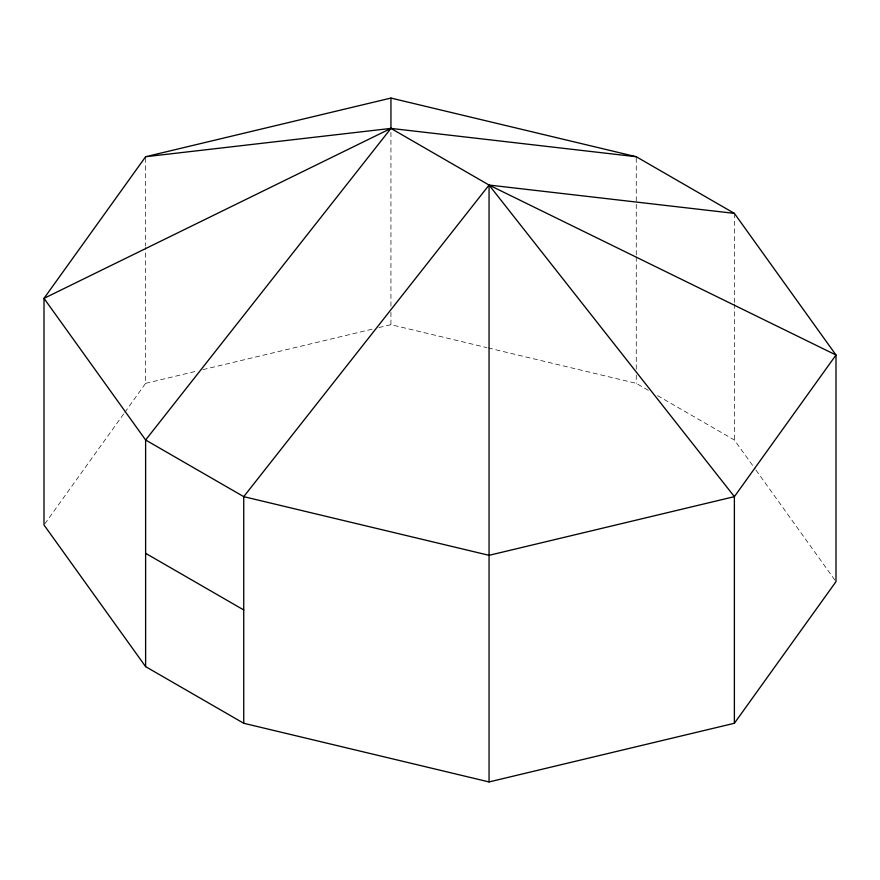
<?xml version="1.0" encoding="UTF-8"?>
<svg xmlns="http://www.w3.org/2000/svg" width="880" height="880" viewBox="0 0 880 880"><rect width="100%" height="100%" fill="white"/><g stroke="black" fill="none" stroke-linecap="round" stroke-linejoin="round"><path stroke-width="0.66" stroke-dasharray="4.4 3.3" d="M44.803 523.864L124.014 413.457M124.817 412.346L145.618 383.35L145.618 247.379M145.618 383.35L196.284 371.228M202.95 369.633L372.273 329.142M378.939 327.547L390.94 324.676L486.926 347.633M488.268 347.952L636.262 383.35L649.264 390.852M657.536 395.637L734.382 440L755.183 468.996M755.986 470.118L836 581.636M734.382 213.378L734.382 302.654M734.382 304.029L734.382 440M636.262 158.103L636.262 255.618M636.262 256.993L636.262 369.611M636.262 375.111L636.262 383.35M390.94 132.396L390.94 306.823M390.94 312.323L390.94 324.676M145.618 158.103L145.618 246.004"/><path stroke-width="1.32" d="M145.618 156.728L44 298.364L44 524.986L145.618 666.622L243.738 723.272L489.06 781.935L734.382 723.272L836 581.636L836 355.014L734.382 213.378L636.262 156.728L390.94 98.065L145.618 156.728L390.94 128.403L636.262 156.728M734.382 213.378L489.06 185.053L390.94 128.403L44 298.364L145.618 440L243.738 496.65L489.06 555.324L734.382 496.65L836 355.014L489.06 185.053L243.738 496.65L243.738 723.272M145.618 553.311L243.738 609.961M734.382 723.272L734.382 496.65L489.06 185.053L489.06 781.935M390.94 98.065L390.94 128.403L145.618 440L145.618 666.622"/></g></svg>
